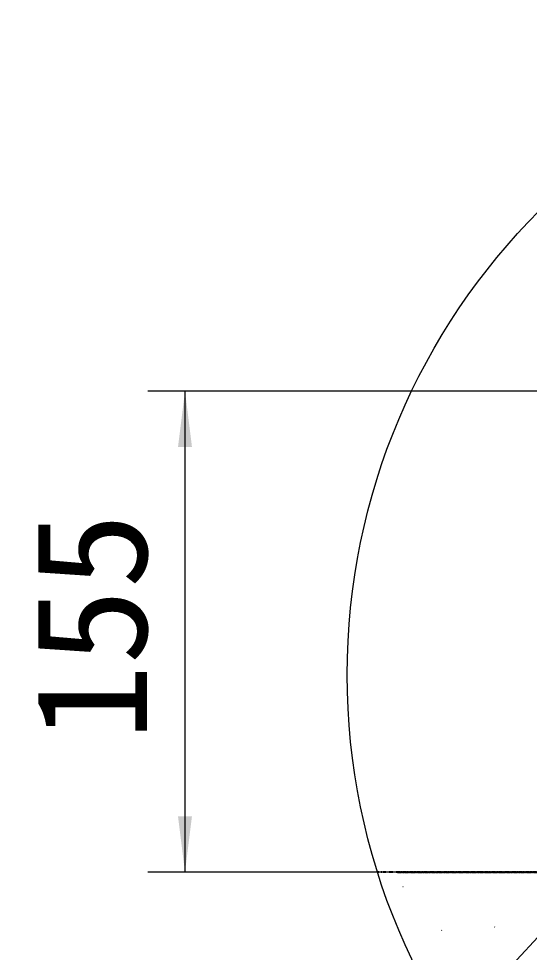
# Model space of a CAD drawing. Header units: millimetres. Extents: x -50460 to 50460, y -35640 to 35640.
# Drawn here: x 21317 to 22964, y 13609 to 16617 of the extents above; entities that cross this region are included whole.
import ezdxf

# ---------------------------------------------------------------- set-up
doc = ezdxf.new("R2010")
doc.units = ezdxf.units.MM
doc.linetypes.add('双点画线', pattern=[22, 12, -2, 2, -2, 2, -2])
doc.layers.get('0').update_dxf_attribs({"lineweight": 35})
for name, color, linetype, lineweight in [('7', 30, '双点画线', 18), ('剖面线层', 6, 'Continuous', 18), ('尺寸线层', 4, 'Continuous', 18)]:
    doc.layers.add(name, color=color, linetype=linetype, lineweight=lineweight)
doc.styles.get("Standard").update_dxf_attribs({"font": ''})
doc.styles.get('Standard').set_extended_font_data('宋体')
doc.dimstyles.new('AM_DEMATIC$0', dxfattribs={"dimscale": 120, "dimtxt": 3, "dimasz": 1.5, "dimexe": 1, "dimexo": 0, "dimgap": 1, "dimtad": 1, "dimdsep": 46, "dimtxsty": 'Standard', "dimblk": '_CAXARROW', "dimcen": 0, "dimdle": 3, "dimclrd": 256, "dimclre": 256, "dimclrt": 2, "dimadec": 0, "dimazin": 2, "dimtfac": 0.7071067811865475, "dimtdec": 3, "dimtmove": 0, "dimatfit": 3, "dimfxl": 1, "dimfrac": 2, "dimtolj": 1, "dimlwd": 18, "dimarcsym": 0})

# ---------------------------------------------------------------- blocks, each defined once
blk = doc.blocks.new('*X1180')
at = {"layer": '7', "linetype": '双点画线', "lineweight": 25}
for p, q in [((2015.770187318703, -636.0171504462742), (-2015.770187318703, -636.0171504462814)), ((-1951.28429098273, -636.0171504462814), (2015.770187318558, -636.0171504462742))]:
    blk.add_line(p, q, dxfattribs=at)
at = {"layer": '剖面线层', "linetype": 'Continuous', "lineweight": 18}
for p, q in [((-1934.03726226381, -682.112127519471), (-1933.18037655481, -682.6580239215436)), ((-1809.38438701829, -823.9287944360731), (-1808.578340024542, -823.3102928242115)), ((-1638.898085064648, -812.5337886245725), (-1638.149011290443, -813.2201882755217))]:
    blk.add_line(p, q, dxfattribs=at)
at = {"layer": '尺寸线层'}
blk.add_circle((0, 0), 2113.728285221186, dxfattribs=at)
blk = doc.blocks.new('*X1182')
at = {"layer": '尺寸线层', "linetype": 'Continuous', "lineweight": 18, "transparency": 16777216}
for points in [[(21853.6432756285, 15416.93503330375), (21876.1432756285, 15236.93503330375), (21831.1432756285, 15236.93503330375)], [(21853.6432756285, 13866.93503330378), (21876.1432756285, 14046.93503330378), (21831.1432756285, 14046.93503330378)]]:
    blk.add_hatch(color=256, dxfattribs=at).paths.add_polyline_path(points, flags=0)
at = {"layer": '尺寸线层', "transparency": 16777216}
for p, q in [((24286.69963968549, 15416.93503330375), (21733.6432756285, 15416.93503330375)), ((22474.58334058824, 13866.93503330378), (21733.6432756285, 13866.93503330378))]:
    blk.add_line(p, q, dxfattribs=at)
at = {"layer": '尺寸线层', "linetype": 'Continuous', "lineweight": 18, "transparency": 16777216}
blk.add_line((21853.6432756285, 15416.93503330375), (21853.6432756285, 13866.93503330378), dxfattribs=at)
at = {"layer": '尺寸线层', "color": 2, "transparency": 16777216, "insert": (21553.64327562849, 14657.93503280376), "char_height": 360.0000000000001, "width": 1356, "attachment_point": 5, "rotation": 90, "line_spacing_factor": 1.37}
blk.add_mtext('155', dxfattribs=at)
blk = doc.blocks.new('_CAXARROW')
blk.add_hatch(color=0).paths.add_polyline_path([(0, 0), (-1, 0.125), (-1, -0.125)], flags=0)
blk = doc.blocks.new('*X1183')
at = {"layer": '尺寸线层'}
blk.add_line((23288.45509410991, 13979.52187206779), (21607.66777931868, 12161.57411552953), dxfattribs=at)

msp = doc.modelspace()

# ---------------------------------------------------------------- block references
at = {"layer": '尺寸线层'}
for name, p in [('*X1180', (24490.35352790694, 14502.95218375007)), ('*X1183', (0, 0))]:
    msp.add_blockref(name, p, dxfattribs=at)

# ---------------------------------------------------------------- dimensions: what is measured, and where the dimension line sits
dim = msp.add_linear_dim(base=(21853.6432756285, 13866.93503330378), p1=(24286.69963968549, 15416.93503330375), p2=(22474.58334058824, 13866.93503330378), angle=270, text='155', dimstyle='AM_DEMATIC$0', override={"dimsah": 1, "dimtfill": 1, "dimtzin": 8}, dxfattribs=at)
dim.commit()
dim.dimension.update_dxf_attribs({"geometry": '*X1182', "text_midpoint": (21853.6432756285, 14641.93503330377)})

doc.saveas('drawing.dxf')
